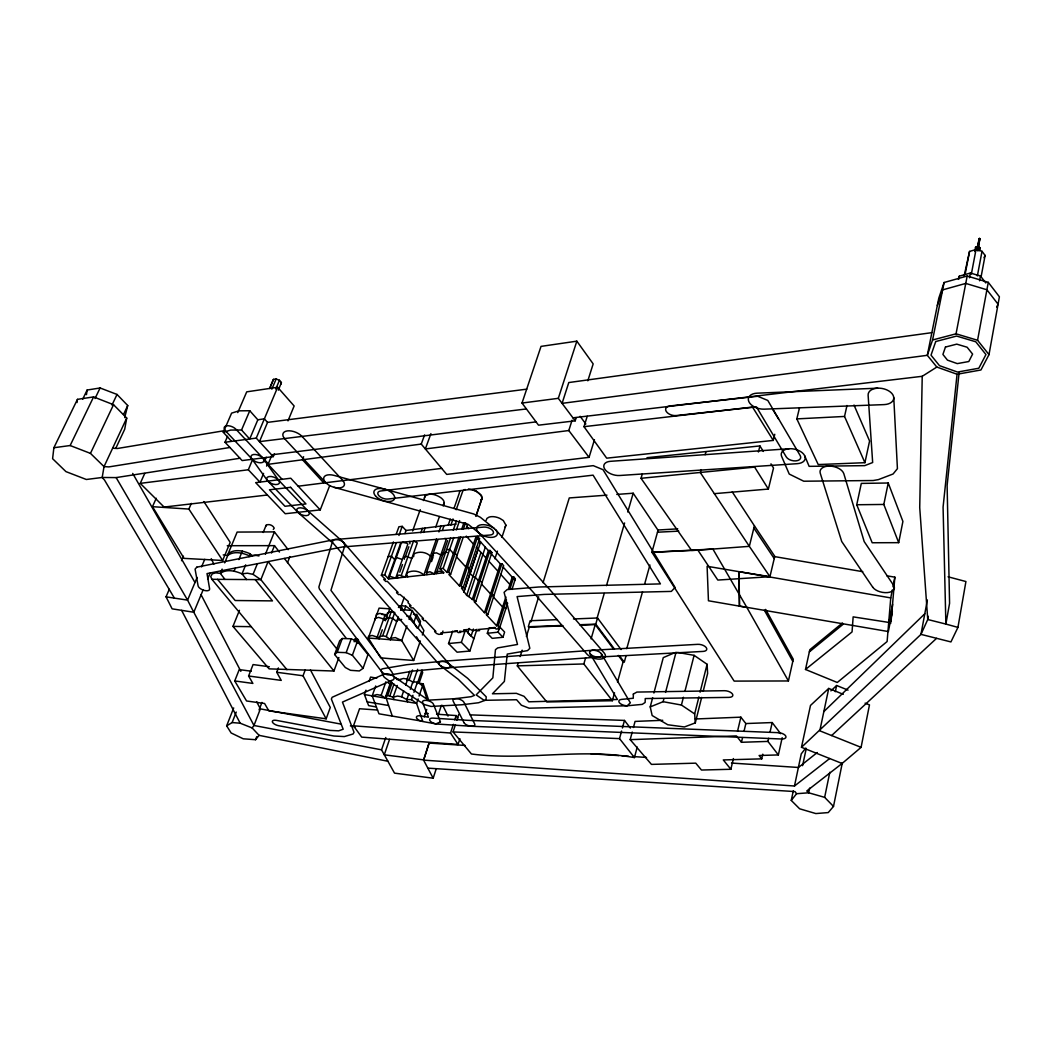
<?xml version="1.0" encoding="UTF-8"?>
<svg xmlns="http://www.w3.org/2000/svg" width="1052" height="1052" viewBox="0 0 1052 1052"><rect width="100%" height="100%" fill="white"/><g stroke="black" fill="none" stroke-linecap="round" stroke-linejoin="round"><path stroke-width="1.5" d="M936.832 367.056L927.312 355.313L938.805 298.124L944.104 282.501L967.183 276.019L988.275 282.344L999.4 296.795L988.998 354.629L980.937 369.988L957.057 374.249L936.832 367.056L922.223 376.3L919.724 507.603L927.746 619.51L920.973 634.369L801.479 747.288L842.1 763.476L861.088 747.354L869.465 704.906L865.099 703.144M374.814 620.022L374.906 618.484L378.562 617.379L383.625 618.997L385.532 620.746L385.295 618.997L389.148 617.603L392.659 618.458L396.709 621.535L397.183 620.18L401.732 619.431M376.248 616.038L376.34 614.5L379.996 613.395L385.045 614.999L386.939 616.761M892.333 589.935L890.755 597.904L887.112 641.549L837.274 682.485L805.49 669.466L809.816 649.741L842.455 622.968M891.097 621.193L894.857 577.167L886.836 575.799M957.057 374.249L943.079 507.13L945.879 624.073L957.938 627.386L965.92 581.532L948.076 576.798M959.095 372.803L947.116 485.432L949.575 603.309L945.879 624.073L927.746 619.51L928.337 616.327M115.838 448.205L124.715 429.19L126.727 418.065L113.537 404.704L93.589 396.92L77.453 399.352L53.876 447.731L52.6 458.698L65.96 471.625L86.343 479.488L102.189 477.476L116.141 477.595L239.961 458.251L242.118 460.566L273.231 456.634L274.467 453.649M890.649 623.442L892.596 604.19L889.006 622.455L853.146 616.866L852.054 631.923L805.49 669.466M77.046 402.548L77.453 399.352M86.461 394.645L87.145 390.029L100.111 387.978L117.022 394.447L127.739 405.533L124.688 417.605M988.998 354.629L977.571 340.269L988.275 282.344M927.351 599.956L920.973 634.369L950.929 641.93L957.938 627.386M979.596 280.792L980.49 276.045L970.391 273.033L959.319 276.15L958.293 279.161M981.069 276.952L985.106 255.426L982.016 251.31L976.059 249.521L969.549 251.415L964.145 275.861M979.478 250.507L980.017 247.654L976.953 246.589L975.559 247.233L976.019 249.534L971.351 274.125M977.361 275.926L982.016 251.31M969.484 277.767L970.391 273.033M974.744 251.507L975.559 247.233M976.401 249.442L976.953 246.589M977.479 246.72L979.517 238.436L978.268 248.272M977.637 246.944L979.096 238.567M977.716 247.877L979.517 238.436M978.005 247.075L980.069 238.83M978.071 247.996L979.872 238.554M977.887 251.034L978.702 246.76M965.092 274.454L969.549 251.415M576.167 417.736L575.194 420.826L538.519 425.179L522.016 403.047L541.03 346.384L576.838 341.164L558.323 398.327L562.084 403.363L927.312 355.313L932.585 339.98L956.044 333.813L967.183 276.019M958.688 279.372L959.319 276.15M892.964 586.74L894.857 577.167M892.372 611.107L888.375 631.555L739.503 606.083L739.004 571.67L707.102 566.278L708.443 600.771L746.841 607.412L788.421 680.96L734.138 681.104L651.924 552.274L658.105 529.998L677.764 528.854M898.697 542.661L902.905 521.424L888.23 483L861.312 483.407L856.736 504.75L872.187 542.753L898.697 542.661L883.812 504.447L888.23 483M265.959 526.079L266.13 525.25C268.773 523.515 273.047 525.316 274.217 528.13L273.283 529.445M932.585 339.98L944.104 282.501M793.326 790.775L791.249 800.414L799.638 808.804L815.839 813.564L828.253 812.578L833.5 806.424L842.35 762.661M833.5 806.424L824.65 797.35L829.804 772.273M835.327 691.729L836.629 685.509L848.043 690.112M843.283 694.32L828.739 688.429L819.797 730.811L861.088 747.354M809.659 788.093L808.672 792.787L796.574 793.721L791.249 800.414M802.584 765.659L806.253 748.511M801.479 747.288L810.487 705.445L828.739 688.429M429.084 742.686L423.601 760.123L794.484 786.015L801.256 753.863L805.701 748.103M799.441 408.044L796.824 418.893L818.232 464.563L864.928 462.683L869.583 440.998L854 405.033M632.213 732.047L630.174 739.648L651.451 764.396L695.753 763.16L701.46 770.038L730.864 769.275L723.303 759.938L761.74 758.847L759.123 755.494L778.362 754.928L782.188 737.715M864.928 462.683L844.532 416.447L846.991 405.493M788.421 680.96L793.274 659.249L765.646 609.397M761.74 758.847L762.792 754.179M778.362 754.928L767.934 741.41L768.644 738.267M770.064 731.982L772.194 722.553L745.842 723.552L740.871 717.162L695.293 718.989M730.864 769.275L733.402 758.545M767.934 741.41L741.463 742.291L742.554 737.61M744.014 731.364L745.842 723.552M737.544 731.232L740.871 717.162M437.934 539.689L426.468 572.656L426.967 574.668M432.819 554.68L433.766 553.286L436.527 552.852L440.854 554.943L442.76 554.706L442.76 553.115L445.706 552.261A4.971 2.538 18.8 0 1 447.126 552.484M701.145 469.639L700.343 472.624L714.347 493.664L768.368 489.062L773.522 467.995L770.971 463.853M587.226 416.303L583.991 426.678L606.688 458.172L773.259 440.407L774.772 434.279M732.231 491.863L754.402 525.803L749.34 546.343L769.933 576.706L717.806 580.06L697.91 550.17L691.558 550.393L641.036 478.305L642.312 473.887M652.674 697.66L650.228 706.891L652.148 715.518L667.757 724.749L684.392 726.971L695.293 722.895L701.658 697.397M703.249 691.019L707.628 673.49L707.089 664.272L694.11 655.343L677.567 652.398M758.413 451.979L759.925 445.93L646.967 457.699M695.293 722.895L694.662 713.913L698.936 696.845M700.093 692.19L707.089 664.272M694.662 713.913L681.433 705.037L683.406 697.279M684.997 691.059L694.11 655.343M650.228 706.891L663.128 701.697L663.93 698.594M665.548 692.4L676.068 652.135M455.437 724.657L453.083 731.942L471.441 753.995C525.54 761.017 580.507 747.919 634.422 757.585L637.223 747.052M653.897 693.031L663.273 657.618L674.648 652.74M705.156 454.701L705.958 451.716M633.435 727.497L635.066 721.409L662.734 720.304M634.422 757.585L619.536 738.609L621.587 731.035M622.416 727.997L624.467 720.423L470.218 714.873M518.268 662.734L517.295 665.877L546.816 701.96L612.343 700.724L614.526 692.834M617.511 682.064L623.271 661.274M626.768 648.637L642.496 591.816M644.679 583.926L649.926 564.99M625.94 656.132L624.27 662.195L619.352 655.633M612.343 700.724L583.847 663.957L585.662 657.658M591.092 638.893L595.222 624.599L580.743 625.177M596.971 618.537L604.216 593.473M606.478 585.635L624.586 522.976M627.755 512.022L633.186 493.217L616.801 494.427M614.447 649.058L595.761 624.112L597.536 617.984L573.471 618.971M280.831 384.348L281.397 382.494L279.464 380.272L276.15 378.983L273.428 379.377L269.733 388.122M271.705 455.503L268.063 464.327L421.26 444.075L446.719 474.413L589.054 457.344L594.459 439.736M520.161 656.593L522.147 650.175M526.394 636.473L529.445 626.637M530.892 621.929L538.677 596.813M543.042 582.69L569.277 497.938L606.965 495.15M273.428 379.377L269.772 388.517M587.818 380.811L593.17 363.887L576.838 341.164M502.974 637.262L504.618 632.068L499.753 626.979L498.083 632.186L502.974 637.262L492.191 638.354L487.313 633.291L488.983 628.11L495.137 627.465M589.054 457.344L568.803 430.531L572.078 420.195M507.629 603.138L499.345 628.741L498.306 627.636L499.871 627.452L498.24 625.664L496.649 625.795L505.894 596.931M508.326 589.33L512.219 577.167L503.093 567.002M498.24 625.664L506.499 599.824M509.891 589.173L513.784 577.009L512.219 577.167M511.982 589.449L515.375 578.81L513.784 577.009M377.576 710.021L359.547 708.746L353.498 725.827L361.691 737.11L458.054 744.461L459.908 738.675M458.054 744.461L450.545 733.02L453.373 724.302M454.78 719.936L456.187 715.57L436.541 714.177M456.857 720.291L458.738 714.466M484.446 612.698L500.318 563.898L490.298 552.734L491.902 552.55L475.793 601.507L474.163 601.678L484.446 612.698L486.037 612.54L487.865 614.486L503.671 565.687L501.896 563.714L500.318 563.898M486.037 612.54L501.896 563.714M385.768 737.505L381.547 749.839L394.526 773.141L433.174 778.204L436.185 768.92M473.4 629.043L471.072 636.144L467.759 632.686L469.166 628.425M452.689 631.108L448.547 643.522L457.081 652.187L469.863 651.03L476.95 629.267M438.329 714.61L441.406 705.248M494.9 558.783L497.412 551.143M501.909 537.388L505.92 525.158L503.303 520.543L499.963 518.439A10.178 5.391 18.3 0 0 489.193 517.058L486.931 518.399L486.169 520.346M472.216 599.574L488.404 550.617L477.884 538.913L479.567 538.716L463.13 587.844L461.433 588.015L466.68 595.34L475.793 601.507M473.873 599.416L490.035 550.433L488.404 550.617M469.863 651.03L461.381 642.325L465.484 629.859M466.68 595.34L480.948 552.458M469.047 596.221L485.301 547.211M463.695 592.158L477.516 550.788M464.234 591.04L480.619 541.977L480.08 543.121M424.219 716.964L426.731 709.403M393.435 541.925L381.363 575.247L385.374 579.323L383.756 579.468L385.729 581.48L387.281 581.309L398.05 592.421L396.565 592.578L398.563 594.63L400.036 594.472L408.321 601.494L407.992 602.651L411.016 605.755L409.596 605.899L411.529 607.938L412.989 607.793L423.443 618.576L422.102 618.707L423.93 620.627L425.324 620.496L435.883 631.397L434.621 631.502L436.435 633.396L438.815 634.395L441.932 634.106L442.971 631.029M463.13 587.844L461.184 585.74L459.474 585.911L475.977 536.783L477.674 536.586L479.567 538.716M461.184 585.74L477.674 536.586M424.443 497.99L425.126 495.979C430.044 492.323 436.948 494.927 441.432 498.161A10.296 5.431 19.4 0 1 443.484 504.776M419.104 683.182L422.68 672.622L421.931 670.124L417.315 683.721M475.833 516.335L482.079 497.885L481.422 495.413L476.122 490.929L468.377 489.009M476.214 515.572L481.947 498.635A11.782 6.312 18.9 0 0 475.096 490.811L472.453 489.837M418.131 698.896L416.605 703.407L422.759 721.317L378.97 713.808L372.198 695.872L375.682 685.983M419.077 696.069L423.193 683.866L417.157 682.853M413.002 682.906L417.631 669.296M459.474 585.911L448.888 574.537L450.611 574.353L463.182 537.388M466.325 528.143L467.377 525.066L465.484 522.962L463.774 523.146L461.67 529.301M392.291 716.096L385.663 696.621L387.649 695.543L393.211 697.16L397.498 696.056L401.654 696.779L406.822 699.593L411.463 699.659L412.949 695.254M413.949 692.321L417.434 682.038L422.536 685.799L427.178 699.685M937.332 305.448L942.631 289.879L965.762 283.422L986.907 289.773L998.072 304.212L996.612 307.053M408.912 680.565L412.515 669.992M389.556 739.346L384.269 754.823L423.43 759.833M450.611 574.353L448.678 572.275L446.942 572.433L459.04 537.007M448.678 572.275L460.763 536.836M463.38 529.13L465.484 522.962M408.82 693.728L406.822 699.593L407.492 701.868M410.306 689.323L412.805 681.998L417.434 682.038M446.942 572.433L443.168 568.382L453.754 537.546M456.397 529.84L459.579 520.582M406.69 680.223L409.793 671.176M413.66 660.472L401.759 640.602L379.101 638.814L377.181 637.065L372.092 635.447L368.424 636.526L368.345 638.051L380.64 657.842L391.686 658.815L413.66 660.472L420.34 640.984M422.378 635L423.903 630.543L412.252 610.449L400.917 609.581M401.654 696.779L403.666 690.914M405.678 685.049L407.676 679.184L412.805 681.998M450.887 525.079L453.017 518.938M456.187 509.733L462.867 490.824L465.168 489.456M397.248 685.457L393.211 697.16L393.948 699.567M447.613 540.61L436.225 573.642L388.609 578.968L384.69 574.892L381.363 575.247M418.249 628.07L420.524 621.456L416.579 614.5L413.41 614.276M443.72 572.801A5.01 2.512 18.8 0 0 439.171 571.223L436.225 572.051L436.225 573.642L443.72 572.801L439.973 568.737L450.572 537.927M453.228 530.221L456.41 520.977M389.766 608.806L379.088 608.122L368.345 638.051L379.101 638.814L378.851 637.078L382.718 635.724L386.255 636.578L390.331 639.655L390.792 638.314L395.368 637.578L401.759 640.602L406.9 625.822M431.517 561.61L433.029 557.244M442.471 530.09L444.01 525.658M385.663 696.621L391.239 680.552M390.923 683.208L385.729 698.173L364.413 694.544L365.951 690.191M387.649 695.543L392.212 682.38M417 628.005L413.817 622.455L416.579 614.5M448.165 525.29L450.282 519.149M454.004 508.405L459.316 493.059A11.782 6.312 18.9 0 1 460.211 490.758M389.897 695.766L393.961 684.063M411.463 699.659L416.605 703.407L385.729 698.173L381.153 695.411L385.9 681.775M436.435 539.018L423.89 575.01C419.656 570.881 412.608 569.842 407.4 572.696L406.598 574.234L407.834 576.798M438.908 531.944L440.959 526.039L456.134 524.12M409.123 619.457L412.252 610.449M404.323 610.186L405.756 606.11L399.747 605.676M435.699 527.197L439.434 516.545M443.155 505.894L444.22 502.843M401.128 606.202L404.27 597.273M390.331 639.655L398.287 617.051M400.68 610.239L401.614 607.596L398.432 607.372M382.718 635.724L391.278 611.606L394.789 612.461L386.255 636.578M420.866 532.799L422.417 528.406L440.959 526.039M369.042 681.459L370.593 677.093L376.8 678.146M423.509 532.457L425.061 528.051M399.773 572.17L402.482 564.569M405.138 557.152L408.833 546.764M377.181 637.065L385.045 614.999M401.377 575.155L413.554 540.938L417.289 542.898L405.165 577.114L399.05 575.049L397.564 575.589L397.722 577.929M379.627 637.341L382.31 629.78M386.045 619.273L387.425 613.014L391.278 611.606M388.122 613.447L390.003 608.148M363.045 668.362L367.963 654.568L357.378 641.431L351.223 638.774L342.255 638.511L339.704 640.707L334.628 654.502L345.306 667.507L350.526 670.321L359.35 670.952L363.045 668.362L352.367 655.278L346.174 652.635L337.179 652.332L334.628 654.502M412.634 530.944L420.235 509.655M423.496 500.542L425.126 495.979M388.175 577.916L400.431 543.858L402.679 542.359L406.637 543.187L407.874 544.055L395.67 578.179L390.423 576.47L388.175 577.916L388.609 578.968M389.135 577.482L400.312 546.396M404.941 533.522L406.033 530.484L402.219 526.355L398.918 526.763L396.17 534.337M430.912 433.648L425.35 448.954L568.803 430.531M356.378 642.022L357.443 639.077L354.853 639.34M352.367 655.278L357.378 641.431M357.285 642.706L358.351 639.761L357.443 639.077M357.443 643.377L358.508 640.444M384.69 574.892L396.196 543.042M398.932 535.455L402.219 526.355M346.174 652.635L351.223 638.774M251.283 671.215L239.225 669.598L234.727 680.946L246.562 700.987L264.578 703.486L268.825 710.85L326.159 718.818L330.289 707.457L310.445 669.953M354.09 641.72L355.155 638.788M355.129 641.628L356.207 638.695M239.448 610.331L232.965 626.387L269.115 668.862L333.944 671.031L338.889 657.526M421.26 444.075L424.613 434.884M337.179 652.332L342.255 638.511M409.767 541.412L409.899 543.792M326.159 718.818L303.042 675.765L305.212 669.979M233.689 707.93L226.653 725.854L231.138 732.968L243.249 738.806L255.557 739.701L256.701 736.716M259.068 709.916L261.961 702.407M256.622 701.645L260.37 708.877L253.979 725.486L252.138 727.945L240.158 723.197L232.124 722.566L226.653 725.854M269.351 666.744L253.072 664.575L248.601 676.002L281.239 680.394L276.729 672.267L278.385 667.941M320.229 509.891L290.76 478.226L255.675 482.644L285.237 513.731L320.229 509.891L329.592 485.906M232.124 722.566L236.24 712.072M287.512 562.662L289.918 556.547M271.508 553.036L274.467 545.646L227.258 545.712M303.62 456.726L302.424 459.685L323.806 482.96L441.669 468.377M265.42 554.259L274.414 531.891L237.134 532.075L227.337 555.706M286.972 669.69L211.873 579.31L210.729 576.549L212.333 573.8L215.752 572.853L220.341 573.366C226.68 568.698 235.438 570.973 242.039 573.866L247.404 573.182L253.059 574.353L257.319 563.793M263.184 532.496L266.13 525.25M245.721 564.845L242.039 573.866L246.576 579.547M249.035 556.679L250.205 553.812C243.63 550.893 234.872 548.684 228.6 553.418L224.681 562.886M234.149 571.039L235.385 568.027M238.857 559.585L242.368 550.998M287.985 420.879L294.139 405.98L277.649 387.267L246.72 391.844L237.778 412.594M222.117 569.093L220.341 573.366L224.97 579.402L260.857 579.652L333.944 671.031M263.565 473.387L259.949 482.118L248.325 469.771L140.245 483.368L144.742 473.453M266.577 466.102L267.787 463.196L262.553 457.554M156.248 498.253L152.487 506.683L184.074 558.375L222.656 560.479L230.178 542.385L203.864 501.554M264.354 461.723L266.222 457.239M203.207 589.699L193.792 612.251L253.979 725.486L381.547 749.839M207.599 579.179L210.098 573.169M278.385 390.174L281.397 382.494M526.789 389.148L267.55 422.378L259.476 441.63L273.231 456.634M248.325 469.771L252.598 459.54M275.782 389.03L279.464 380.272M197.119 577.456L187.572 600.113L193.792 612.251L172.107 608.832L166.058 596.826L169.28 589.304M201.563 566.883L204.745 559.335M227.561 436.317L224.996 442.248L256.254 438.105L277.649 387.267M267.55 422.378L264.354 418.827L257.832 419.787L249.705 439.026L241.539 430.005L230.704 430.058L223.3 432.306L231.479 441.261M271.837 389.187L276.15 378.983M241.539 430.005L249.771 410.74L238.988 410.832L231.598 413.134L223.3 432.306M181.523 560.716L183.456 556.192M481.251 499.818L482.079 497.885M481.001 500.844L481.947 498.635M222.656 560.479L188.873 509.063L191.319 503.408M505.091 527.052L505.92 525.158M126.727 418.065L104.03 466.615L102.189 477.476L104.529 480.08L174.395 598.128L187.572 600.113L116.141 477.595M123.557 414.435L127.739 405.533M239.961 458.251L229.915 447.481L108.856 466.904L104.03 466.615L90.459 453.386L113.537 404.704M111.999 405.033L117.022 394.447M53.876 447.731L70.142 445.535L93.589 396.92M95.009 398.55L100.111 387.978M82.674 399.247L87.145 390.029M984.001 257.701L985.106 255.426M394.894 559.243L397.143 557.77L402.364 559.467M255.557 739.701L259.094 735.348L388.03 761.293M823.847 711.599L924.787 613.789M830.883 690.875L836.629 685.509M831.606 735.558L936.543 638.367M809.343 651.911L843.244 624.165M817.286 752.522L798.468 767.473L731.482 763.055M794.484 786.015L829.686 758.531M842.1 763.476L806.792 790.959L808.672 792.787L824.65 797.35M426.468 572.656L429.966 571.775L434.318 573.853L446.232 539.36L444.904 538.348M372.198 695.872L376.984 694.557L381.153 695.411M225.22 430.544L117.429 448.494L112.63 448.231M931.862 332.656L568.777 382.547L562.084 403.363L575.194 420.826M515.375 578.81L513.823 579.034L514.849 580.152M522.016 403.047L558.323 398.327M298.203 486.208L323.806 482.96M406.033 530.484L422.417 528.406M526.394 408.939L259.476 441.63L256.254 438.105M271.574 454.819L536.099 421.878M572.945 417.828L922.223 376.3M267.313 495.005L164.112 507.064L140.245 483.368M433.529 555.798L430.465 556.153C426.27 551.998 419.222 550.998 414.054 553.878L413.567 556.797M583.991 426.678L752.535 407.071L773.259 440.407M446.508 549.749L449.691 549.381L453.425 553.457L455.148 553.286L457.068 555.364M388.122 556.574L391.449 556.206L395.315 560.295M439.973 568.737L443.168 568.382M492.349 595.866L493.953 595.695L492.139 593.736L490.561 593.907L481.395 583.939M487.313 633.291L498.083 632.186M487.865 614.486L486.248 614.644L496.649 625.795M454.227 631.121L457.436 630.805M641.036 478.305L754.613 467.114L768.368 489.062M499.345 628.741L496.097 629.057L495.058 627.952L478.555 629.464L479.607 630.595L476.648 630.871L475.596 629.753L473.124 630.779L470.099 629.32L463.656 629.872L463.682 631.66L459.737 631.213L460.763 632.344L458.172 632.581L457.094 631.45L440.814 632.949L441.932 634.106M448.547 643.522L461.381 642.325M592.657 650.254L441.222 661.392L406.808 664.68L383.02 668.691A5.891 2.683 18.8 0 0 382.468 672.504A5.891 2.683 18.8 0 0 390.437 674.871L413.607 671.018L447.639 667.836L598.641 657.066M789.145 448.731L610.476 461.315A11.638 6.588 16.6 0 0 604.742 469.113A11.638 6.588 16.6 0 0 619.641 475.504L797.219 463.682A12.216 7.18 13 0 0 804.635 455.621A12.216 7.18 13 0 0 789.723 448.704A12.216 7.18 13 0 0 781.649 456.45L789.237 474.058L803.741 481.211L873.186 480.527L878.354 479.633L893.082 473.992L897.422 468.666L893.766 397.643M592.828 650.241L697.765 644.337A6.496 3.261 14.4 0 1 706.208 647.559A6.496 3.261 14.4 0 1 703.117 651.412L598.457 657.079M796.824 418.893L844.532 416.447M657.487 532.22L678.724 531.128M877.789 388.175L757.032 393.185A12.571 7.64 13.8 0 0 748.84 401.64A12.571 7.64 13.8 0 0 764.212 409.162L884.035 404.612A12.979 7.995 11 0 0 893.569 396.459A12.979 7.995 11 0 0 879.538 388.175A12.979 7.995 11 0 0 868.124 395.21L872.66 462.525L864.718 465.642L809.133 466.352L804.819 456.016M557.415 619.628L530.142 620.746L528.275 626.768L562.018 625.44M579.691 624.743L595.761 624.112M529.261 627.189L563.044 625.861M630.174 739.648L736.439 735.927L741.463 742.291M517.295 665.877L583.847 663.957M856.736 504.75L883.812 504.447M211.873 579.31L224.97 579.402M232.965 626.387L251.244 626.69M453.083 731.942L619.536 738.609M465.155 745.447L429.203 743.08L423.601 760.123L427.822 768.144L795.036 791.591L796.574 793.721M152.487 506.683L188.873 509.063M381.547 614.355L387.649 614.762M590.961 753.771L618.734 755.599M622.008 755.823L628.544 756.243M633.449 756.572L646.52 757.44M425.074 713.374L428.348 713.598M353.498 725.827L450.545 733.02M406.927 616.183L410.175 616.433L413.817 622.455M223.208 554.891L227.784 555.403C234.057 550.683 242.815 552.892 249.39 555.811L254.729 555.101L258.963 555.956M276.729 672.267L303.042 675.765M234.727 680.946L252.875 683.419L248.601 676.002M166.058 596.826L174.395 598.128M739.438 606.149L739.03 571.696L769.933 576.706L774.772 556.324L754.402 525.803M396.565 679.408L400.654 680.092M364.413 694.544L367.187 701.855L388.398 705.471M774.522 556.587L862.758 571.683M376.379 706.957L368.634 705.629L367.187 701.855M739.004 571.67L890.755 597.904M407.676 679.184L403.534 678.461L399.273 679.605L395.986 678.211M663.128 701.697L681.433 705.037M260.37 708.877L340.743 724.065M350.395 725.893L355.208 726.801M384.519 489.101L334.076 475.399A10.928 5.668 21.1 0 0 323.885 479.804A10.928 5.668 21.1 0 0 338.205 487.944A10.928 5.668 21.1 0 0 342.558 480.225L302.055 436.435A11.23 5.917 22.1 0 0 287.143 430.925A11.23 5.917 22.1 0 0 284.934 439.065L325.62 482.539M334.049 487.313L468.272 524.409L479.62 533.469A10.822 5.668 18.4 0 0 496.86 535.244A10.822 5.668 18.4 0 0 485.682 524.882A10.822 5.668 18.4 0 0 478.292 532.233L532.68 591.618L587.108 654.278A10.073 4.931 16 0 0 600.376 659.104A10.073 4.931 16 0 0 604.242 653.055L550.091 589.922L495.742 529.879M384.651 489.141L473.676 513.968L480.304 517.255L494.414 528.63M956.044 333.813L977.571 340.269M70.142 445.535L90.459 453.386M253.059 574.353L260.857 579.652L268.102 561.558L337.363 649.649M411.805 558.349L405.743 556.298L404.244 556.85L404.389 559.217M405.756 606.11L410.569 609.542M388.438 683.064L390.463 684.536M440.354 665.614L458.356 679.408L474.478 695.372L471.178 696.687L455.358 698.659L428.388 700.159L392.83 675.884A5.878 2.669 18.7 0 0 384.861 673.859A5.878 2.669 18.7 0 0 385.006 677.83L398.905 688.074L424.521 704.603L430.991 706.431L461.946 704.761L478.581 702.736L485.958 700.001L486.221 696.805L467.627 678.29L448.639 663.615A6.01 2.801 18.1 0 0 439.092 662.221A6.01 2.801 18.1 0 0 444.917 667.625A6.01 2.801 18.1 0 0 449.533 664.443L344.043 542.885A6.509 3.235 20.4 0 0 335.483 539.479A6.509 3.235 20.4 0 0 333.51 543.621L439.46 664.785M298.413 512.824L332.195 542.543L318.861 587.069L319.427 589.067L381.376 671.308L382.849 674.7L332.156 697.279L331.367 699.041L343.176 729.233L338.626 730.838L329.986 730.404L276.426 720.37A5.484 2.301 19.6 0 0 272.429 722.093A5.484 2.301 19.6 0 0 278.635 725.722L333.957 736.019L344.359 736.571L353.077 733.994L354.037 732.297L342.452 702.092L393.514 679.658L394.395 677.646L391.87 671.965L330.933 590.33L344.898 545.436L343.399 542.24L307.684 510.654A6.641 3.327 21.2 0 0 297.098 508.892A6.641 3.327 21.2 0 0 303.936 515.454A6.641 3.327 21.2 0 0 308.144 511.101L278.254 479.817A6.772 3.432 21.9 0 0 267.379 477.24A6.772 3.432 21.9 0 0 273.125 484.144A6.772 3.432 21.9 0 0 278.833 480.514L263.25 458.593M465.431 630.03L473.86 638.761M267.984 481.224L297.953 512.377M268.063 464.327L282.16 479.344M252.138 727.945L259.094 735.348M224.996 442.248L229.915 447.481M262.698 457.922L235.977 429.295A6.996 3.629 23 0 0 226.719 425.797A6.996 3.629 23 0 0 225.457 430.82L252.256 459.329A6.864 3.524 22.3 0 0 263.289 461.959A6.864 3.524 22.3 0 0 257.411 454.872A6.864 3.524 22.3 0 0 251.704 458.672L267.405 480.527M456.397 556.705L465.839 566.989L467.535 566.818L469.455 568.922M493.375 596.984L502.646 607.083L504.224 606.938L505.841 608.727M485.971 557.981L476.319 547.316M468.692 570.118L470.533 572.143L470.007 573.274L472.966 576.47L475.307 577.351L478.45 580.73L480.093 580.559L482 582.663M488.878 561.216L497.925 571.236M500.713 574.339L509.865 584.491M466.26 536.125L473.505 544.173M466.707 526.421L468.771 528.722M249.771 410.74L257.832 419.787M490.035 550.433L491.902 552.55M217.54 579.35L235.175 600.521L272.455 600.889L255.228 579.613M250.205 553.812L251.993 556.1M274.414 531.891L288.169 549.67M274.467 545.646L279.438 552.063M284.408 558.481L346.029 638.038M624.467 720.423L630.372 728.063M980.49 276.045L985.803 282.962M772.194 722.553L780.65 733.678M595.222 624.599L613.5 648.992M618.3 655.422L623.113 661.84M580.112 416.29L585.832 423.982M597.536 617.984L621.048 649.557M633.186 493.217L658.21 530.51M753.85 528.065L774.233 558.573M714.347 493.664L749.34 546.343L697.91 550.17L651.924 552.274L712.901 549.052L746.841 607.412M456.187 715.57L457.844 718.121M759.925 445.93L763.331 451.44M772.589 409.189L778.559 418.959M401.614 607.596L403.232 610.292M589.896 653.489L617.419 699.475L528.788 701.802L524.054 696.319L516.361 693.334L492.441 693.794L504.381 681.42L507.248 654.081L527.552 650.609L529.84 648.321L517.084 596.589L544.186 594.419L671.334 591.408L675.082 587.463L603.033 469.692L593.236 465.642L380.692 490.982A6.825 3.564 20.2 0 0 378.838 495.663A6.825 3.564 20.2 0 0 387.846 499.056L593.078 475.162L660.432 583.899L538.69 587.003L507.13 589.593L504.092 592.329L517.505 644.455L497.688 647.914L495.453 649.689L492.849 677.869L476.161 694.885L484.117 700.316L516.598 699.738L521.384 705.221L529.077 708.18L627.255 705.774L630.345 702.789L601.415 653.844M416.553 636.789L419.84 642.443M132.71 473.413L194.975 582.545M764.344 610.16L792.787 661.406M427.822 768.144L433.174 778.204M201.09 594.761L240.855 671.321M181.641 610.384L240.158 723.197M448.034 716.083L442.747 705.353M211.228 558.651L213.872 564.148M400.431 543.858L400.851 544.91M423.193 683.866L428.348 699.304M980.017 247.654L980.267 248.877M633.33 694.07L633.265 698.252L621.64 699.383A6.088 2.88 15.5 0 0 619.681 703.038A6.088 2.88 15.5 0 0 627.82 705.734L642.246 704.38L645.139 702.46L645.244 698.554L728.957 697.384A6.312 3.064 14 0 0 732.416 693.952A6.312 3.064 14 0 0 724.407 690.704L636.894 692.071L633.33 694.07M935.728 341.532L931.02 355.168L939.475 365.649L957.517 372.053L978.807 368.239L985.948 354.563L975.796 341.795L956.623 336.061L935.728 341.532M945.459 347.055L942.908 354.432L947.457 360.126L957.267 363.611L968.8 361.533L972.6 354.09L967.117 347.226L956.755 344.135L945.459 347.055M196.829 567.159L195.08 569.106L198.105 585.885A6.115 2.788 21.5 0 0 204.404 590.448A6.115 2.788 21.5 0 0 209.611 588.804L207.02 573.59L342.479 546.974L490.166 535.008A6.759 3.55 18.4 0 0 492.678 530.589A6.759 3.55 18.4 0 0 483.802 527.091L334.707 539.571L196.829 567.159M440.433 721.909L435.896 723.894L422.72 721.514A5.707 2.525 18.1 0 1 416.46 717.714A5.707 2.525 18.1 0 1 420.997 715.886L428.48 717.227L422.575 702.578A5.786 2.604 18.1 0 1 426.836 700.448A5.786 2.604 18.1 0 1 433.45 704.209L440.433 721.909M290.576 487.313L269.483 489.798L284.974 506.275L305.935 503.947L290.576 487.313M757.69 396.262L669.953 405.954A7.653 4.563 15.7 0 0 666.271 411.49A7.653 4.563 15.7 0 0 676.173 415.553L756.454 406.9L786.225 456.87A7.64 4.484 13 0 0 795.956 460.881A7.64 4.484 13 0 0 800.204 455.595L767.789 400.444L757.69 396.262M778.27 732.665L467.259 720.304L433.029 718.121A5.707 2.525 17.9 0 0 429.966 720.751A5.707 2.525 17.9 0 0 437.08 724.039L471.52 726.274L781.557 739.004A6.194 2.932 13.2 0 0 785.765 736.071A6.194 2.932 13.2 0 0 778.27 732.665M872.713 587.174L841.718 541.504L820.258 473.242A12.19 7.101 12.1 0 1 829.778 466.089A12.19 7.101 12.1 0 1 843.862 473.808L864.179 541.57L893.569 585.293A11.44 6.167 11.3 0 1 887.454 592.592A11.44 6.167 11.3 0 1 872.713 587.174M463.998 722.671L453.149 701.119A5.839 2.643 17.7 0 1 457.041 698.699A5.839 2.643 17.7 0 1 463.971 702.328L474.676 723.908A5.747 2.564 17.5 0 1 470.796 726.209A5.747 2.564 17.5 0 1 463.998 722.671M591.277 654.936A6.299 3.077 16 0 0 601.534 655.79A6.299 3.077 16 0 0 594.156 650.267A6.299 3.077 16 0 0 591.277 654.936M375.84 496.32A10.915 5.694 20.2 0 0 393.803 499.897A10.915 5.694 20.2 0 0 383.204 488.799A10.915 5.694 20.2 0 0 375.84 496.32"/></g></svg>
